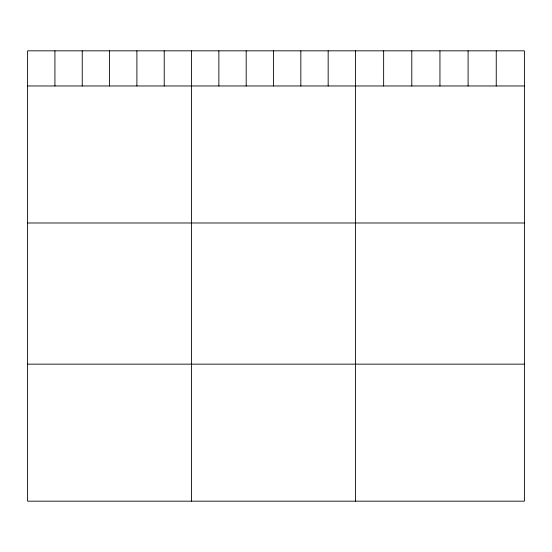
<?xml version="1.0" encoding="UTF-8"?>
<svg xmlns="http://www.w3.org/2000/svg" width="552" height="552" viewBox="0 0 552 552"><rect width="100%" height="100%" fill="white"/><g stroke="black" fill="none" stroke-linecap="round" stroke-linejoin="round"><path stroke-width="0.83" d="M524.4 85.967L524.4 501.168L27.6 501.168L27.6 50.832L524.4 50.832L524.4 85.967L27.6 85.967M27.6 222.987L524.4 222.987M27.6 364.154L524.4 364.154M496.248 50.832L496.248 85.967M468.096 50.832L468.096 85.967M439.944 50.832L439.944 85.967M411.792 50.832L411.792 85.967M383.64 50.832L383.64 85.967M355.488 50.832L355.488 501.168M328.164 50.832L328.164 85.967M300.84 50.832L300.84 85.967M273.516 50.832L273.516 85.967M246.192 50.832L246.192 85.967M218.868 50.832L218.868 85.967M191.544 50.832L191.544 501.168M164.22 50.832L164.22 85.967M136.896 50.832L136.896 85.967M109.572 50.832L109.572 85.967M82.248 50.832L82.248 85.967M54.924 50.832L54.924 85.967"/></g></svg>
